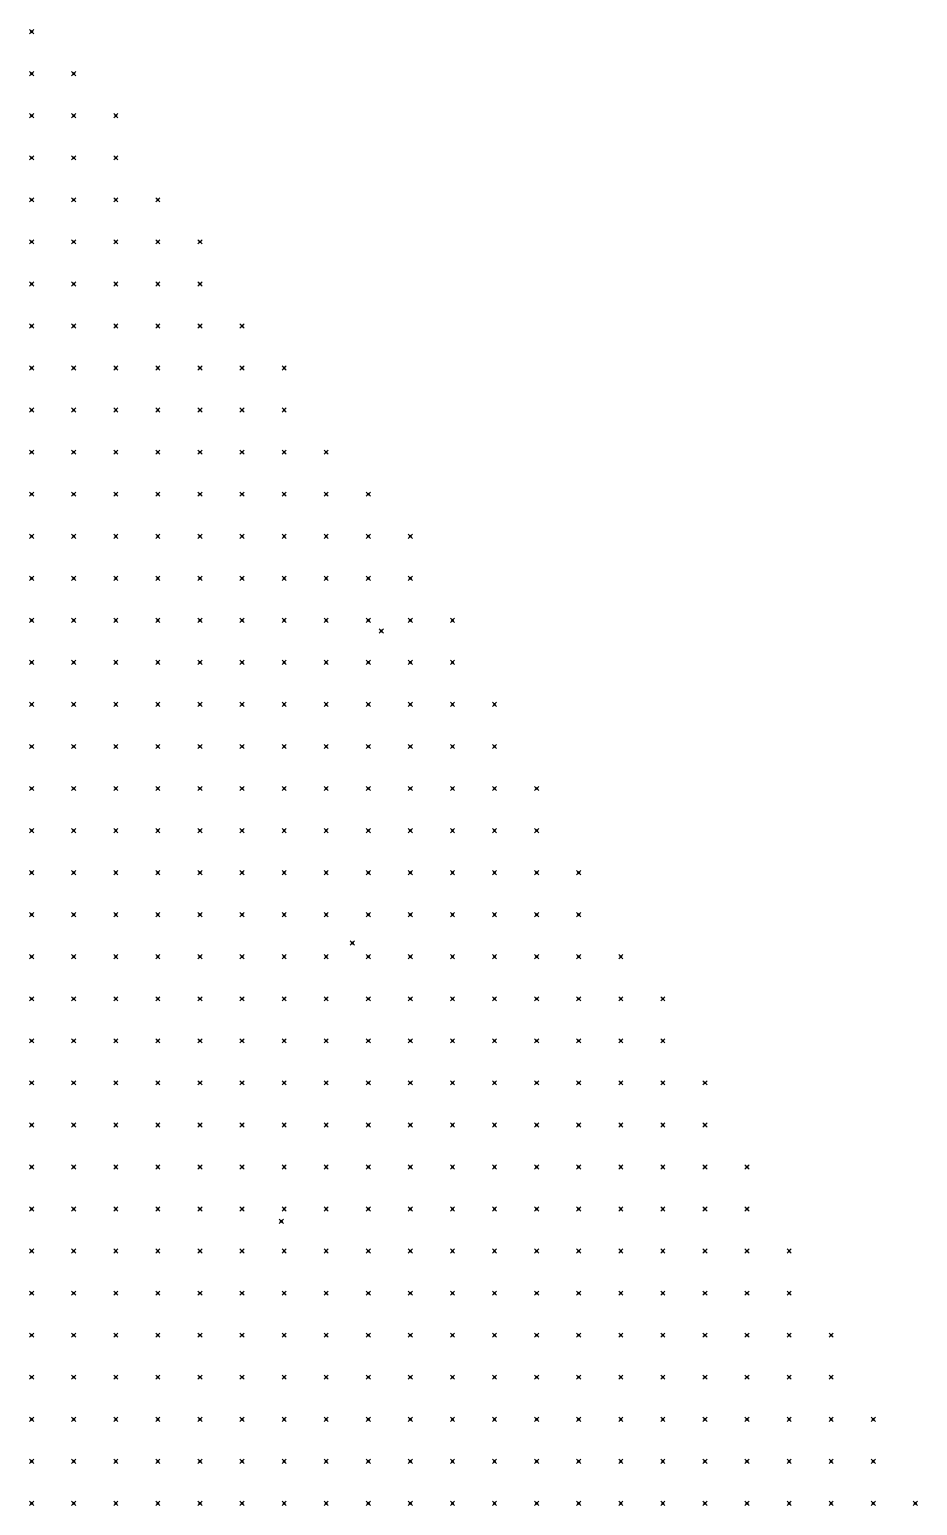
# Model space of a CAD drawing. Header units: metres. Extents: x 441556 to 446409, y 432338 to 461058.
# Drawn here: x 444290.3 to 444353.6, y 446560.2 to 446665.5 of the extents above; entities that cross this region are included whole.
import ezdxf

# ---------------------------------------------------------------- set-up
doc = ezdxf.new("R2010")
doc.units = ezdxf.units.M
doc.header["$MEASUREMENT"] = 0
doc.header["$PDMODE"] = 35
doc.header["$PDSIZE"] = 0.15
doc.layers.add('DTM-NOK-RevN_LIDAR_co_lidar', color=91, linetype='Continuous', lineweight=0)

msp = doc.modelspace()

# ---------------------------------------------------------------- linework, layer by layer
at = {"layer": 'DTM-NOK-RevN_LIDAR_co_lidar'}
for p in [(444290.499, 446665.316, 419.771), (444290.499, 446662.316, 417.173), (444293.498, 446662.316, 418.744), (444290.499, 446659.317, 414.94), (444293.498, 446659.317, 416.508), (444296.497, 446659.317, 417.166), (444290.499, 446656.317, 413.106), (444293.498, 446656.317, 413.94), (444296.497, 446656.317, 414.571), (444290.499, 446653.318, 410.958), (444293.498, 446653.318, 411.281), (444296.497, 446653.318, 413.372), (444299.497, 446653.318, 416.037), (444290.499, 446650.319, 408.428), (444293.498, 446650.319, 410.006), (444296.497, 446650.319, 413.027), (444299.497, 446650.319, 415.095), (444302.496, 446650.319, 417.111), (444290.499, 446647.319, 407.075), (444293.498, 446647.319, 410.137), (444296.497, 446647.319, 412.092), (444299.497, 446647.319, 414.09), (444302.496, 446647.319, 416.275), (444290.499, 446644.32, 406.902), (444293.498, 446644.32, 408.996), (444296.497, 446644.32, 411.213), (444299.497, 446644.32, 413.468), (444302.496, 446644.32, 415.826), (444305.496, 446644.32, 418.223), (444290.499, 446641.321, 406.039), (444293.498, 446641.321, 407.864), (444296.497, 446641.321, 410.714), (444299.497, 446641.321, 413.322), (444302.496, 446641.321, 415.522), (444305.496, 446641.321, 417.956), (444308.495, 446641.321, 420.62), (444290.499, 446638.321, 405.103), (444293.498, 446638.321, 406.966), (444296.497, 446638.321, 410.848), (444299.497, 446638.321, 413.297), (444302.496, 446638.321, 415.323), (444305.496, 446638.321, 417.811), (444308.495, 446638.321, 420.44), (444290.499, 446635.322, 404.126), (444293.498, 446635.322, 406.362), (444296.497, 446635.322, 410.331), (444299.497, 446635.322, 412.839), (444302.496, 446635.322, 414.885), (444305.496, 446635.322, 417.321), (444308.495, 446635.322, 419.743), (444311.494, 446635.322, 422.197), (444290.499, 446632.323, 403.934), (444293.498, 446632.323, 406.582), (444296.497, 446632.323, 409.45), (444299.497, 446632.323, 411.543), (444302.496, 446632.323, 413.791), (444305.496, 446632.323, 416.241), (444308.495, 446632.323, 418.484), (444311.494, 446632.323, 420.939), (444314.494, 446632.323, 423.359), (444290.499, 446629.323, 402.922), (444293.498, 446629.323, 406.77), (444296.497, 446629.323, 407.844), (444299.497, 446629.323, 409.784), (444302.496, 446629.323, 412.257), (444305.496, 446629.323, 414.5), (444308.495, 446629.323, 416.817), (444311.494, 446629.323, 419.341), (444314.494, 446629.323, 422.016), (444317.493, 446629.323, 423.504), (444290.499, 446626.324, 401.641), (444293.498, 446626.324, 403.131), (444296.497, 446626.324, 406.358), (444299.497, 446626.324, 408.238), (444302.496, 446626.324, 410.514), (444305.496, 446626.324, 413.488), (444308.495, 446626.324, 416.094), (444311.494, 446626.324, 418.535), (444314.494, 446626.324, 420.657), (444317.493, 446626.324, 422.015), (444290.499, 446623.325, 399.784), (444293.498, 446623.325, 401.531), (444296.497, 446623.325, 403.127), (444299.497, 446623.325, 406.115), (444302.496, 446623.325, 409.096), (444305.496, 446623.325, 411.973), (444308.495, 446623.325, 414.664), (444311.494, 446623.325, 417.026), (444314.494, 446623.325, 418.867), (444317.493, 446623.325, 420.158), (444320.492, 446623.325, 420.702), (444315.418, 446622.562, 419.234), (444290.499, 446620.325, 397.763), (444293.498, 446620.325, 399.851), (444296.497, 446620.325, 401.527), (444299.497, 446620.325, 405.389), (444302.496, 446620.325, 407.963), (444305.496, 446620.325, 410.077), (444308.495, 446620.325, 413.219), (444311.494, 446620.325, 415.368), (444314.494, 446620.325, 417.207), (444317.493, 446620.325, 418.438), (444320.492, 446620.325, 418.707), (444290.499, 446617.326, 395.885), (444293.498, 446617.326, 398.12), (444296.497, 446617.326, 400.309), (444299.497, 446617.326, 402.868), (444302.496, 446617.326, 405.62), (444305.496, 446617.326, 408.286), (444308.495, 446617.326, 411.969), (444311.494, 446617.326, 414.078), (444314.494, 446617.326, 415.492), (444317.493, 446617.326, 416.599), (444320.492, 446617.326, 416.856), (444323.492, 446617.326, 416.739), (444290.499, 446614.327, 393.843), (444293.498, 446614.327, 396.544), (444296.497, 446614.327, 399.417), (444299.497, 446614.327, 401.616), (444302.496, 446614.327, 403.817), (444305.496, 446614.327, 406.906), (444308.495, 446614.327, 409.955), (444311.494, 446614.327, 412.193), (444314.494, 446614.327, 413.643), (444317.493, 446614.327, 415.08), (444320.492, 446614.327, 415.119), (444323.492, 446614.327, 414.762), (444290.499, 446611.327, 392.5), (444293.498, 446611.327, 395.157), (444296.497, 446611.327, 398.929), (444299.497, 446611.327, 401.094), (444302.496, 446611.327, 403.379), (444305.496, 446611.327, 406.309), (444308.495, 446611.327, 408.616), (444311.494, 446611.327, 410.503), (444314.494, 446611.327, 411.832), (444317.493, 446611.327, 412.547), (444320.492, 446611.327, 412.777), (444323.492, 446611.327, 412.682), (444326.491, 446611.327, 412.294), (444290.499, 446608.328, 391.587), (444293.498, 446608.328, 394.386), (444296.497, 446608.328, 397.532), (444299.497, 446608.328, 399.998), (444302.496, 446608.328, 402.718), (444305.496, 446608.328, 405.321), (444308.495, 446608.328, 407.367), (444311.494, 446608.328, 408.861), (444314.494, 446608.328, 410.054), (444317.493, 446608.328, 410.58), (444320.492, 446608.328, 410.674), (444323.492, 446608.328, 410.535), (444326.491, 446608.328, 410.109), (444290.499, 446605.329, 391.3), (444293.498, 446605.329, 393.793), (444296.497, 446605.329, 396.037), (444299.497, 446605.329, 398.804), (444302.496, 446605.329, 401.374), (444305.496, 446605.329, 403.837), (444308.495, 446605.329, 405.894), (444311.494, 446605.329, 407.351), (444314.494, 446605.329, 408.191), (444317.493, 446605.329, 408.514), (444320.492, 446605.329, 408.547), (444323.492, 446605.329, 408.253), (444326.491, 446605.329, 407.648), (444329.49, 446605.329, 406.743), (444290.499, 446602.329, 390.652), (444293.498, 446602.329, 392.636), (444296.497, 446602.329, 394.486), (444299.497, 446602.329, 397.496), (444302.496, 446602.329, 400.079), (444305.496, 446602.329, 402.302), (444308.495, 446602.329, 403.995), (444311.494, 446602.329, 405.698), (444314.494, 446602.329, 406.224), (444317.493, 446602.329, 406.288), (444320.492, 446602.329, 406.252), (444323.492, 446602.329, 406.06), (444326.491, 446602.329, 405.104), (444329.49, 446602.329, 403.964), (444313.354, 446600.313, 404.853), (444290.499, 446599.33, 388.365), (444293.498, 446599.33, 391.194), (444296.497, 446599.33, 393.152), (444299.497, 446599.33, 396.326), (444302.496, 446599.33, 399.111), (444305.496, 446599.33, 401.28), (444308.495, 446599.33, 402.392), (444311.494, 446599.33, 403.346), (444314.494, 446599.33, 403.738), (444317.493, 446599.33, 403.78), (444320.492, 446599.33, 403.616), (444323.492, 446599.33, 402.686), (444326.491, 446599.33, 401.434), (444329.49, 446599.33, 400.944), (444332.49, 446599.33, 400.542), (444290.499, 446596.331, 386.395), (444293.498, 446596.331, 389.255), (444296.497, 446596.331, 391.782), (444299.497, 446596.331, 395.489), (444302.496, 446596.331, 397.812), (444305.496, 446596.331, 399.79), (444308.495, 446596.331, 400.67), (444311.494, 446596.331, 401.041), (444314.494, 446596.331, 401.316), (444317.493, 446596.331, 401.373), (444320.492, 446596.331, 401.101), (444323.492, 446596.331, 400.003), (444326.491, 446596.331, 398.858), (444329.49, 446596.331, 398.397), (444332.49, 446596.331, 397.912), (444335.489, 446596.331, 396.777), (444290.499, 446593.331, 385.181), (444293.498, 446593.331, 387.334), (444296.497, 446593.331, 389.822), (444299.497, 446593.331, 393.472), (444302.496, 446593.331, 395.818), (444305.496, 446593.331, 397.445), (444308.495, 446593.331, 398.61), (444311.494, 446593.331, 399.036), (444314.494, 446593.331, 399.18), (444317.493, 446593.331, 399.142), (444320.492, 446593.331, 398.778), (444323.492, 446593.331, 398.113), (444326.491, 446593.331, 397.218), (444329.49, 446593.331, 396.281), (444332.49, 446593.331, 395.389), (444335.489, 446593.331, 394.368), (444290.499, 446590.332, 384.016), (444293.498, 446590.332, 386.102), (444296.497, 446590.332, 388.045), (444299.497, 446590.332, 391.166), (444302.496, 446590.332, 393.66), (444305.496, 446590.332, 394.982), (444308.495, 446590.332, 396.191), (444311.494, 446590.332, 396.693), (444314.494, 446590.332, 396.811), (444317.493, 446590.332, 396.805), (444320.492, 446590.332, 396.458), (444323.492, 446590.332, 395.775), (444326.491, 446590.332, 394.91), (444329.49, 446590.332, 393.915), (444332.49, 446590.332, 392.882), (444335.489, 446590.332, 391.935), (444338.488, 446590.332, 391.264), (444290.499, 446587.333, 382.954), (444293.498, 446587.333, 384.821), (444296.497, 446587.333, 386.693), (444299.497, 446587.333, 389.374), (444302.496, 446587.333, 391.375), (444305.496, 446587.333, 392.631), (444308.495, 446587.333, 393.576), (444311.494, 446587.333, 394.069), (444314.494, 446587.333, 394.298), (444317.493, 446587.333, 394.419), (444320.492, 446587.333, 394.182), (444323.492, 446587.333, 393.439), (444326.491, 446587.333, 392.498), (444329.49, 446587.333, 391.514), (444332.49, 446587.333, 390.508), (444335.489, 446587.333, 389.736), (444338.488, 446587.333, 389.336), (444290.499, 446584.333, 381.677), (444293.498, 446584.333, 383.032), (444296.497, 446584.333, 384.721), (444299.497, 446584.333, 387.812), (444302.496, 446584.333, 388.899), (444305.496, 446584.333, 390.266), (444308.495, 446584.333, 390.924), (444311.494, 446584.333, 391.681), (444314.494, 446584.333, 392.03), (444317.493, 446584.333, 392.105), (444320.492, 446584.333, 391.948), (444323.492, 446584.333, 391.199), (444326.491, 446584.333, 390.162), (444329.49, 446584.333, 389.302), (444332.49, 446584.333, 388.526), (444335.489, 446584.333, 387.848), (444338.488, 446584.333, 387.544), (444341.488, 446584.333, 387.553), (444290.499, 446581.334, 379.945), (444293.498, 446581.334, 381.054), (444296.497, 446581.334, 382.061), (444299.497, 446581.334, 385.935), (444302.496, 446581.334, 386.298), (444305.496, 446581.334, 387.268), (444308.495, 446581.334, 387.785), (444311.494, 446581.334, 389.258), (444314.494, 446581.334, 389.548), (444317.493, 446581.334, 389.577), (444320.492, 446581.334, 389.396), (444323.492, 446581.334, 388.567), (444326.491, 446581.334, 387.616), (444329.49, 446581.334, 387.008), (444332.49, 446581.334, 386.532), (444335.489, 446581.334, 386.015), (444338.488, 446581.334, 385.786), (444341.488, 446581.334, 386.105), (444308.295, 446580.457, 387.195), (444290.499, 446578.335, 377.781), (444293.498, 446578.335, 378.579), (444296.497, 446578.335, 379.302), (444299.497, 446578.335, 380.843), (444302.496, 446578.335, 382.506), (444305.496, 446578.335, 383.277), (444308.495, 446578.335, 384.687), (444311.494, 446578.335, 386.109), (444314.494, 446578.335, 386.323), (444317.493, 446578.335, 386.541), (444320.492, 446578.335, 386.295), (444323.492, 446578.335, 385.801), (444326.491, 446578.335, 385.351), (444329.49, 446578.335, 384.946), (444332.49, 446578.335, 384.637), (444335.489, 446578.335, 384.401), (444338.488, 446578.335, 384.422), (444341.488, 446578.335, 384.927), (444344.487, 446578.335, 385.608), (444290.499, 446575.335, 375.795), (444293.498, 446575.335, 376.323), (444296.497, 446575.335, 376.97), (444299.497, 446575.335, 377.63), (444302.496, 446575.335, 378.626), (444305.496, 446575.335, 380.41), (444308.495, 446575.335, 381.829), (444311.494, 446575.335, 382.569), (444314.494, 446575.335, 383.169), (444317.493, 446575.335, 383.622), (444320.492, 446575.335, 383.715), (444323.492, 446575.335, 383.518), (444326.491, 446575.335, 383.255), (444329.49, 446575.335, 383.039), (444332.49, 446575.335, 382.971), (444335.489, 446575.335, 383.098), (444338.488, 446575.335, 383.429), (444341.488, 446575.335, 384.028), (444344.487, 446575.335, 384.768), (444290.499, 446572.336, 373.485), (444293.498, 446572.336, 374.224), (444296.497, 446572.336, 374.541), (444299.497, 446572.336, 375.388), (444302.496, 446572.336, 376.159), (444305.496, 446572.336, 377.643), (444308.495, 446572.336, 378.966), (444311.494, 446572.336, 379.773), (444314.494, 446572.336, 380.528), (444317.493, 446572.336, 380.979), (444320.492, 446572.336, 381.278), (444323.492, 446572.336, 381.403), (444326.491, 446572.336, 381.399), (444329.49, 446572.336, 381.417), (444332.49, 446572.336, 381.671), (444335.489, 446572.336, 382.093), (444338.488, 446572.336, 382.548), (444341.488, 446572.336, 383.221), (444344.487, 446572.336, 383.93), (444347.486, 446572.336, 384.664), (444290.499, 446569.337, 371.289), (444293.498, 446569.337, 372.118), (444296.497, 446569.337, 372.979), (444299.497, 446569.337, 373.892), (444302.496, 446569.337, 374.553), (444305.496, 446569.337, 375.135), (444308.495, 446569.337, 376.477), (444311.494, 446569.337, 377.254), (444314.494, 446569.337, 377.831), (444317.493, 446569.337, 378.419), (444320.492, 446569.337, 379.085), (444323.492, 446569.337, 379.398), (444326.491, 446569.337, 379.683), (444329.49, 446569.337, 380.02), (444332.49, 446569.337, 380.741), (444335.489, 446569.337, 381.554), (444338.488, 446569.337, 381.836), (444341.488, 446569.337, 382.519), (444344.487, 446569.337, 383.377), (444347.486, 446569.337, 384.029), (444290.499, 446566.337, 370.839), (444293.498, 446566.337, 371.447), (444296.497, 446566.337, 372.388), (444299.497, 446566.337, 373.365), (444302.496, 446566.337, 374.033), (444305.496, 446566.337, 374.621), (444308.495, 446566.337, 375.036), (444311.494, 446566.337, 375.559), (444314.494, 446566.337, 376.162), (444317.493, 446566.337, 376.82), (444320.492, 446566.337, 377.344), (444323.492, 446566.337, 377.937), (444326.491, 446566.337, 378.552), (444329.49, 446566.337, 379.097), (444332.49, 446566.337, 379.741), (444335.489, 446566.337, 380.422), (444338.488, 446566.337, 381.134), (444341.488, 446566.337, 382.056), (444344.487, 446566.337, 382.898), (444347.486, 446566.337, 383.782), (444350.486, 446566.337, 384.394), (444290.499, 446563.338, 370.887), (444293.498, 446563.338, 371.659), (444296.497, 446563.338, 372.505), (444299.497, 446563.338, 373.351), (444302.496, 446563.338, 373.953), (444305.496, 446563.338, 374.373), (444308.495, 446563.338, 374.949), (444311.494, 446563.338, 375.398), (444314.494, 446563.338, 375.841), (444317.493, 446563.338, 376.356), (444320.492, 446563.338, 376.915), (444323.492, 446563.338, 377.457), (444326.491, 446563.338, 377.957), (444329.49, 446563.338, 378.654), (444332.49, 446563.338, 379.491), (444335.489, 446563.338, 380.234), (444338.488, 446563.338, 381.039), (444341.488, 446563.338, 381.875), (444344.487, 446563.338, 382.558), (444347.486, 446563.338, 383.447), (444350.486, 446563.338, 384.068), (444290.499, 446560.339, 370.94), (444293.498, 446560.339, 371.736), (444296.497, 446560.339, 372.537), (444299.497, 446560.339, 373.147), (444302.496, 446560.339, 373.67), (444305.496, 446560.339, 374.183), (444308.495, 446560.339, 374.739), (444311.494, 446560.339, 375.342), (444314.494, 446560.339, 375.892), (444317.493, 446560.339, 376.487), (444320.492, 446560.339, 377.085), (444323.492, 446560.339, 377.658), (444326.491, 446560.339, 378.286), (444329.49, 446560.339, 379.249), (444332.49, 446560.339, 380.074), (444335.489, 446560.339, 380.541), (444338.488, 446560.339, 381.129), (444341.488, 446560.339, 381.606), (444344.487, 446560.339, 382.137), (444347.486, 446560.339, 383.029), (444350.486, 446560.339, 383.975), (444353.485, 446560.339, 384.406)]:
    msp.add_point(p, dxfattribs=at)

doc.saveas('drawing.dxf')
